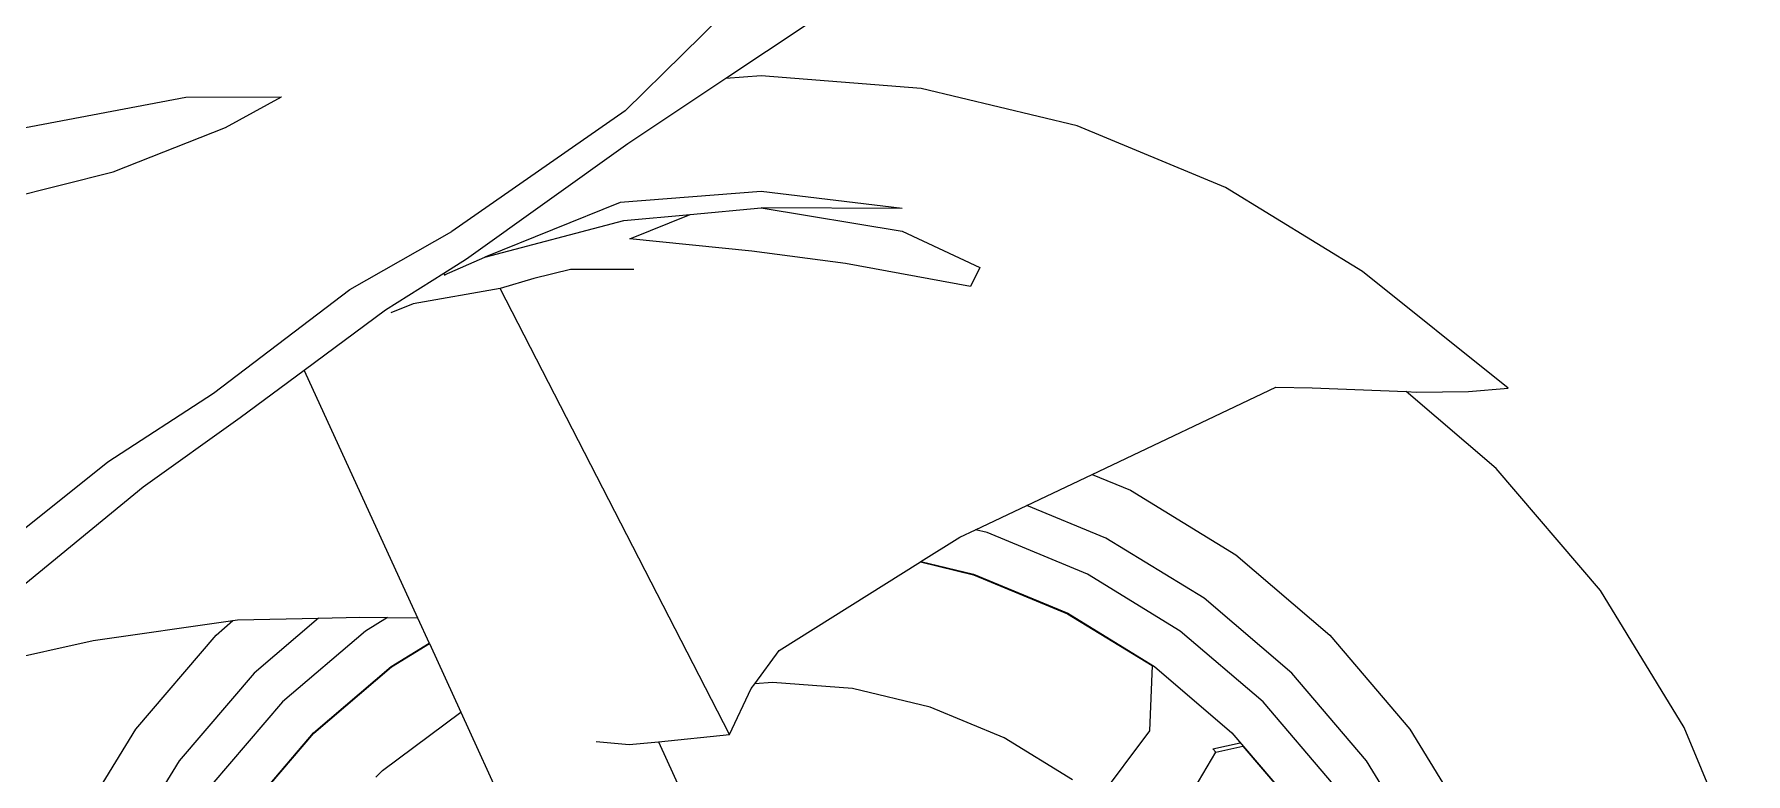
# Model space of a CAD drawing. Header units: inches. Extents: x 1944 to 3775, y -462 to 1299.
# Drawn here: x 2567.93 to 2587.15, y 368 to 376.3 of the extents above; entities that cross this region are included whole.
import ezdxf

# ---------------------------------------------------------------- set-up
doc = ezdxf.new("R2010")
doc.units = ezdxf.units.IN
doc.header["$MEASUREMENT"] = 0
doc.layers.add('CAR', color=173, linetype='Continuous', lineweight=13)

# ---------------------------------------------------------------- blocks, each defined once
blk = doc.blocks.new('r')
at = {"layer": 'CAR'}
for p, q in [((57.213, 26.614), (54.191, 23.643)), ((57.535, 25.476), (55.322, 24.004)), ((55.718, 24.035), (55.322, 24.004)), ((57.516, 23.893), (55.718, 24.035)), ((55.322, 24.004), (54.223, 23.273)), ((59.269, 23.472), (57.516, 23.893)), ((47.376, 23.441), (49.255, 23.795)), ((49.255, 23.795), (50.331, 23.798)), ((49.701, 23.453), (50.331, 23.798)), ((54.191, 23.643), (52.245, 22.287)), ((60.935, 22.782), (59.269, 23.472)), ((48.441, 22.958), (49.701, 23.453)), ((54.223, 23.273), (52.41, 21.976)), ((47.248, 22.657), (48.441, 22.958)), ((55.718, 22.737), (54.134, 22.612)), ((57.303, 22.547), (55.718, 22.737)), ((62.473, 21.84), (60.935, 22.782)), ((54.134, 22.612), (52.615, 22.001)), ((54.921, 22.479), (55.718, 22.554)), ((55.718, 22.554), (57.304, 22.29)), ((57.303, 22.547), (55.718, 22.554)), ((52.615, 22.001), (54.176, 22.409)), ((54.176, 22.409), (54.921, 22.479)), ((54.243, 22.204), (54.921, 22.479)), ((51.097, 21.635), (52.245, 22.287)), ((55.615, 22.066), (54.243, 22.204)), ((57.304, 22.29), (58.176, 21.883)), ((52.41, 21.976), (52.154, 21.816)), ((52.16, 21.802), (52.615, 22.001)), ((56.667, 21.929), (55.615, 22.066)), ((58.069, 21.67), (56.667, 21.929)), ((52.154, 21.816), (51.498, 21.406)), ((52.154, 21.816), (52.16, 21.802)), ((52.16, 21.802), (52.164, 21.792)), ((53.166, 21.76), (52.786, 21.646)), ((53.578, 21.859), (53.166, 21.76)), ((54.288, 21.859), (53.578, 21.859)), ((58.176, 21.883), (58.069, 21.67)), ((64.111, 20.528), (62.473, 21.84)), ((49.568, 20.472), (51.097, 21.635)), ((52.786, 21.646), (51.811, 21.474)), ((55.364, 16.642), (52.786, 21.646)), ((51.498, 21.406), (50.586, 20.728)), ((51.811, 21.474), (51.56, 21.374)), ((50.586, 20.728), (49.868, 20.195)), ((50.586, 20.728), (51.86, 17.949)), ((48.381, 19.702), (49.568, 20.472)), ((59.438, 19.561), (61.499, 20.539)), ((61.499, 20.539), (61.907, 20.534)), ((61.907, 20.534), (62.966, 20.49)), ((63.976, 19.627), (62.966, 20.49)), ((62.966, 20.49), (63.079, 20.485)), ((63.079, 20.485), (63.666, 20.491)), ((63.666, 20.491), (64.111, 20.528)), ((49.868, 20.195), (48.777, 19.417)), ((44.511, 16.607), (48.381, 19.702)), ((65.147, 18.256), (63.976, 19.627)), ((58.705, 19.213), (59.438, 19.561)), ((59.438, 19.561), (59.866, 19.384)), ((48.777, 19.417), (46.245, 17.349)), ((59.866, 19.384), (61.05, 18.659)), ((58.127, 18.939), (58.705, 19.213)), ((59.592, 18.846), (58.705, 19.213)), ((57.513, 18.581), (57.951, 18.856)), ((57.951, 18.856), (58.127, 18.939)), ((58.257, 18.908), (58.127, 18.939)), ((59.386, 18.44), (58.257, 18.908)), ((60.695, 18.17), (59.592, 18.846)), ((61.05, 18.659), (62.106, 17.757)), ((55.922, 17.585), (57.507, 18.578)), ((57.507, 18.578), (57.513, 18.581)), ((57.507, 18.578), (58.103, 18.435)), ((57.513, 18.581), (58.104, 18.439)), ((58.103, 18.435), (59.16, 17.997)), ((58.104, 18.439), (59.162, 18.001)), ((60.427, 17.802), (59.386, 18.44)), ((61.679, 17.33), (60.695, 18.17)), ((66.089, 16.719), (65.147, 18.256)), ((48.215, 17.695), (49.785, 17.92)), ((49.595, 17.757), (49.785, 17.92)), ((49.785, 17.92), (49.838, 17.928)), ((49.838, 17.928), (50.745, 17.947)), ((50.745, 17.947), (50.022, 17.33)), ((50.745, 17.947), (51.212, 17.958)), ((51.212, 17.958), (51.52, 17.954)), ((51.52, 17.954), (51.273, 17.802)), ((51.52, 17.954), (51.86, 17.949)), ((51.86, 17.949), (51.99, 17.665)), ((59.16, 17.997), (60.11, 17.414)), ((59.162, 18.001), (60.138, 17.403)), ((46.78, 17.378), (48.215, 17.695)), ((48.693, 16.702), (49.595, 17.757)), ((51.273, 17.802), (50.343, 17.008)), ((61.357, 17.008), (60.427, 17.802)), ((62.106, 17.757), (63.007, 16.702)), ((51.562, 17.403), (51.99, 17.665)), ((51.565, 17.399), (51.992, 17.661)), ((51.99, 17.665), (51.992, 17.661)), ((51.992, 17.661), (52.346, 16.89)), ((55.648, 17.21), (55.922, 17.585)), ((50.022, 17.33), (49.182, 16.347)), ((50.692, 16.66), (51.562, 17.403)), ((50.695, 16.656), (51.565, 17.399)), ((60.11, 17.414), (60.082, 16.683)), ((60.138, 17.403), (61.008, 16.66)), ((62.519, 16.347), (61.679, 17.33)), ((55.364, 16.642), (55.608, 17.156)), ((55.608, 17.156), (55.648, 17.21)), ((55.848, 17.226), (55.648, 17.21)), ((56.744, 17.156), (55.848, 17.226)), ((57.618, 16.946), (56.744, 17.156)), ((50.343, 17.008), (49.55, 16.079)), ((58.449, 16.602), (57.618, 16.946)), ((62.15, 16.079), (61.357, 17.008)), ((51.466, 16.238), (52.346, 16.89)), ((52.346, 16.89), (52.857, 15.775)), ((47.968, 15.518), (48.693, 16.702)), ((49.949, 15.789), (50.692, 16.66)), ((49.953, 15.786), (50.695, 16.656)), ((53.864, 16.564), (54.237, 16.527)), ((54.237, 16.527), (54.564, 16.56)), ((54.564, 16.56), (55.364, 16.642)), ((54.564, 16.56), (54.918, 15.787)), ((59.215, 16.132), (58.449, 16.602)), ((60.082, 16.683), (59.492, 15.895)), ((60.793, 16.48), (61.101, 16.549)), ((61.008, 16.66), (61.752, 15.789)), ((63.007, 16.702), (63.733, 15.518)), ((66.779, 15.053), (66.089, 16.719)), ((49.182, 16.347), (48.506, 15.244)), ((60.132, 15.275), (60.825, 16.441)), ((60.825, 16.441), (60.793, 16.48)), ((60.825, 16.441), (61.129, 16.511)), ((61.129, 16.511), (61.748, 15.786)), ((63.194, 15.244), (62.519, 16.347)), ((51.389, 16.163), (51.466, 16.238))]:
    blk.add_line(p, q, dxfattribs=at)
blk = doc.blocks.new('*U22')
at = {"layer": 'CAR'}
blk.add_blockref('r', (4.432, -10), dxfattribs=at)

msp = doc.modelspace()

# ---------------------------------------------------------------- block references
at = {"layer": 'CAR'}
msp.add_blockref('*U22', (2515.94, 361.8), dxfattribs=at)

doc.saveas('drawing.dxf')
